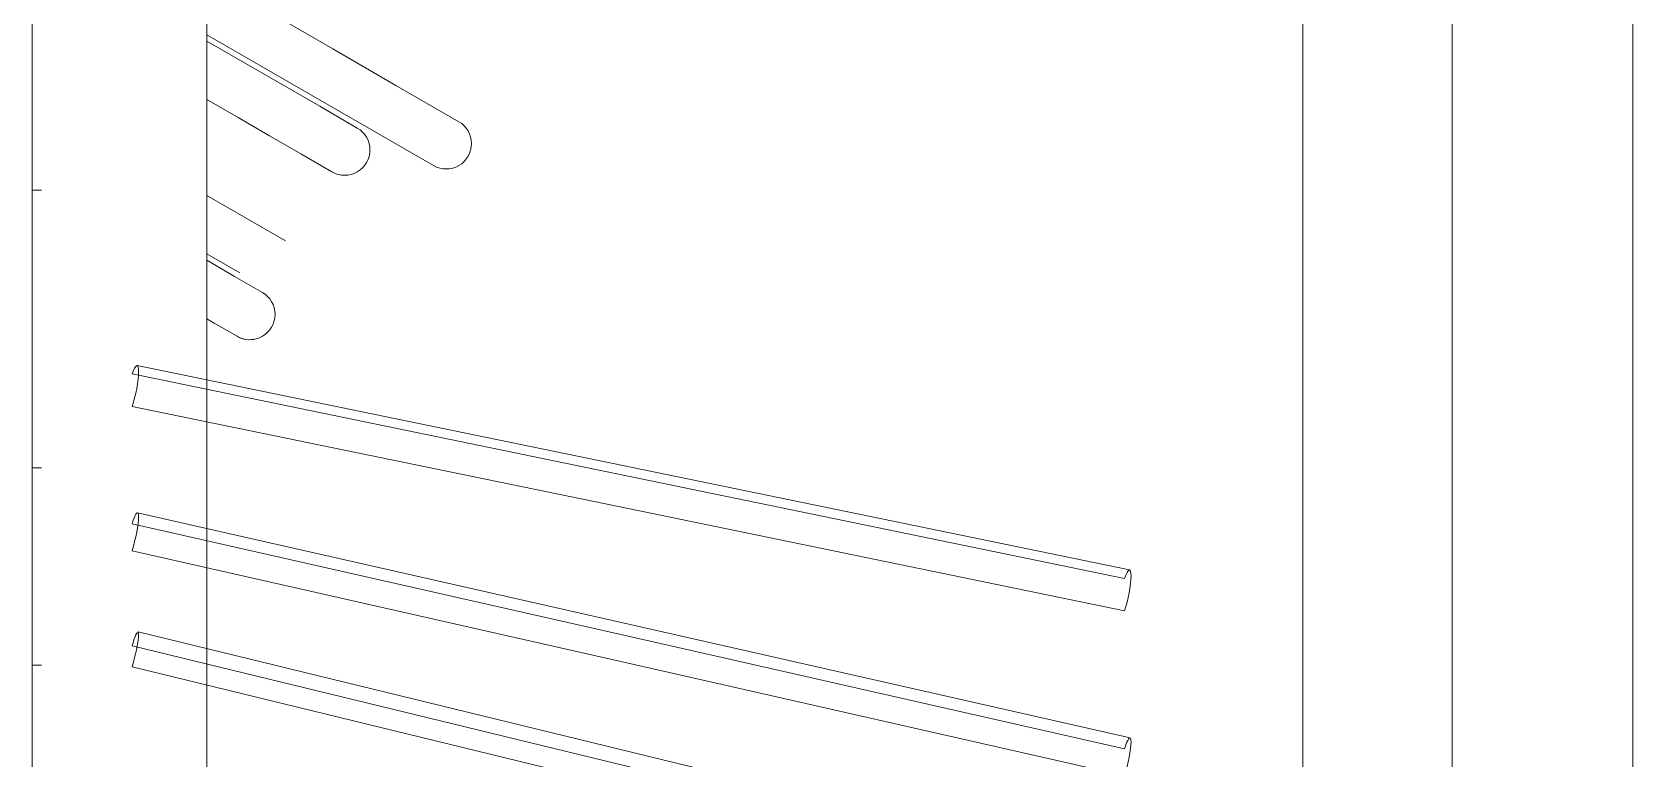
# Model space of a CAD drawing. Header units: inches. Extents: x 3268 to 7018, y 976 to 6708.
# Drawn here: x 5737.064 to 5737.697, y 3472.808 to 3473.095 of the extents above; entities that cross this region are included whole.
import ezdxf

# ---------------------------------------------------------------- set-up
doc = ezdxf.new("R2010")
doc.units = ezdxf.units.IN
doc.header["$MEASUREMENT"] = 0
doc.layers.add('G-IMPT', color=8, linetype='Continuous', lineweight=9)
doc.layers.add('Q-SPCQ', color=91, linetype='Continuous', lineweight=9)

# ---------------------------------------------------------------- blocks, each defined once
blk = doc.blocks.new('Add On Locker for Revit - LKR-2_10_dwg_LKR-2_10-V102-Overall Retail Plan Opt 2')
at = {"layer": 'G-IMPT', "color": 133}
for p, q in [((35.40473, -6.75134), (-1.84127, -6.75134)), ((-1.84127, -6.82275), (35.40473, -6.82275)), ((35.40473, -6.82275), (-1.84127, -6.82275)), ((19.49306, -6.88175), (14.07041, -6.88175)), ((17.49355, -6.95), (17.40467, -7.34203)), ((17.54723, -6.94985), (17.45175, -7.34187)), ((17.42725, -6.9502), (17.34653, -7.34222)), ((17.30997, -7.30163), (17.30247, -7.31463)), ((17.3145, -7.29825), (17.31132, -7.30375)), ((17.31132, -7.30375), (17.3145, -7.29825)), ((17.31132, -7.30375), (17.3145, -7.29825)), ((17.3145, -7.29825), (17.31132, -7.30375)), ((17.33326, -7.30575), (17.33499, -7.30275)), ((17.33326, -7.30575), (17.33499, -7.30275)), ((17.33499, -7.30275), (17.33326, -7.30575)), ((17.15486, -7.31475), (17.21837, -7.31475)), ((17.24146, -7.31475), (17.30497, -7.31475)), ((17.32806, -7.31475), (34.29573, -7.31475)), ((17.27726, -7.38), (17.27726, -7.38375)), ((17.38695, -7.38), (17.38695, -7.38375)), ((17.46489, -7.38), (17.46489, -7.38375)), ((16.94373, -7.38363), (34.29323, -7.38363)), ((16.94373, -7.38363), (34.29323, -7.38363)), ((16.94373, -7.38363), (34.29323, -7.38363)), ((16.94373, -7.38363), (34.29323, -7.38363)), ((17.25166, -7.38363), (16.94373, -7.38363)), ((16.94373, -7.38363), (17.27476, -7.38363)), ((16.94373, -7.38363), (17.27476, -7.38363)), ((16.94373, -7.38363), (17.36136, -7.38363)), ((16.94373, -7.38363), (17.27476, -7.38363)), ((17.25166, -7.38363), (16.94373, -7.38363)), ((17.42198, -7.38363), (16.94507, -7.38363)), ((16.94507, -7.38363), (17.42198, -7.38363)), ((16.94623, -7.38375), (34.29573, -7.38375)), ((16.94623, -7.38375), (34.29573, -7.38375)), ((16.94623, -7.38375), (34.29573, -7.38375)), ((16.94623, -7.38375), (34.29573, -7.38375)), ((17.27726, -7.38375), (16.94623, -7.38375)), ((17.38695, -7.38375), (16.94623, -7.38375)), ((16.94623, -7.38375), (17.30035, -7.38375)), ((16.94623, -7.38375), (17.36386, -7.38375)), ((16.94623, -7.38375), (17.27726, -7.38375)), ((17.44757, -7.38375), (16.94757, -7.38375)), ((16.94757, -7.38375), (17.44757, -7.38375)), ((17.4393, -7.38363), (16.96239, -7.38363)), ((16.96239, -7.38363), (17.4393, -7.38363)), ((16.96239, -7.38363), (17.4393, -7.38363)), ((16.96489, -7.38375), (17.46489, -7.38375)), ((17.18815, -7.38363), (17.25166, -7.38363)), ((17.25166, -7.38363), (17.18815, -7.38363)), ((17.25166, -7.38363), (17.18815, -7.38363)), ((17.21375, -7.38375), (17.27726, -7.38375)), ((17.21375, -7.38375), (17.27726, -7.38375)), ((17.33826, -7.38363), (17.27476, -7.38363)), ((17.30035, -7.38375), (17.36386, -7.38375)), ((17.30035, -7.38375), (17.36386, -7.38375)), ((17.30035, -7.38375), (17.36386, -7.38375)), ((17.36136, -7.38363), (17.43064, -7.38363)), ((17.43064, -7.38363), (17.36136, -7.38363)), ((17.43064, -7.38363), (17.36136, -7.38363)), ((17.38695, -7.38375), (17.45623, -7.38375)), ((17.45623, -7.38375), (17.38695, -7.38375)), ((17.43064, -7.38363), (17.42198, -7.38363)), ((17.42198, -7.38363), (17.43064, -7.38363)), ((17.42564, -7.38363), (17.43064, -7.38363)), ((17.43064, -7.38363), (34.29323, -7.38363)), ((17.4393, -7.38363), (17.43064, -7.38363)), ((17.43064, -7.38363), (34.29323, -7.38363)), ((17.43064, -7.38363), (17.4393, -7.38363)), ((17.43064, -7.38363), (34.29323, -7.38363)), ((17.43064, -7.38363), (17.43564, -7.38363)), ((17.45623, -7.38375), (17.44757, -7.38375)), ((17.45623, -7.38375), (17.44757, -7.38375)), ((34.29573, -7.38375), (17.45623, -7.38375)), ((17.46489, -7.38375), (17.45623, -7.38375)), ((34.29573, -7.38375), (17.45623, -7.38375)), ((17.45623, -7.38375), (17.46489, -7.38375)), ((34.29573, -7.38375), (17.45623, -7.38375)), ((17.46489, -7.38375), (17.45623, -7.38375)), ((34.29573, -7.38375), (17.45623, -7.38375)), ((17.45623, -7.38375), (17.46489, -7.38375))]:
    blk.add_line(p, q, dxfattribs=at)
at = {"layer": 'G-IMPT', "color": 133, "flags": 128}
for points in [[(17.34988, -7.34422), (17.39024, -7.14821), (17.4306, -6.9522)], [(17.4434, -6.9522), (17.40304, -7.14821), (17.36268, -7.34422)], [(17.40904, -7.34422), (17.45348, -7.14821), (17.49792, -6.9522)], [(17.50858, -6.9522), (17.46414, -7.14821), (17.4197, -7.34422)], [(17.45724, -7.34422), (17.50499, -7.14821), (17.55273, -6.9522)], [(17.56107, -6.9522), (17.51332, -7.14821), (17.46558, -7.34422)], [(17.19277, -7.31463), (17.20713, -7.28976), (17.2215, -7.26488), (17.23586, -7.24001), (17.25022, -7.21513)], [(17.25022, -7.21513), (17.23586, -7.24001), (17.2215, -7.26488), (17.20713, -7.28976), (17.19277, -7.31463)], [(17.19277, -7.31463), (17.20713, -7.28976), (17.2215, -7.26488), (17.23586, -7.24001), (17.25022, -7.21513)], [(17.25022, -7.21513), (17.23586, -7.24001), (17.2215, -7.26488), (17.20713, -7.28976), (17.19277, -7.31463)], [(17.19277, -7.31463), (17.20713, -7.28976), (17.2215, -7.26488), (17.23586, -7.24001), (17.25022, -7.21513)], [(17.25022, -7.21513), (17.23586, -7.24001), (17.2215, -7.26488), (17.20713, -7.28976), (17.19277, -7.31463)], [(17.19277, -7.31463), (17.20713, -7.28976), (17.2215, -7.26488), (17.23586, -7.24001), (17.25022, -7.21513)], [(17.25022, -7.21513), (17.23586, -7.24001), (17.2215, -7.26488), (17.20713, -7.28976), (17.19277, -7.31463)], [(17.26754, -7.22513), (17.25462, -7.24751), (17.2417, -7.26988), (17.22878, -7.29226), (17.21587, -7.31463)], [(17.21587, -7.31463), (17.22878, -7.29226), (17.2417, -7.26988), (17.25462, -7.24751), (17.26754, -7.22513)], [(17.26754, -7.22513), (17.25462, -7.24751), (17.2417, -7.26988), (17.22878, -7.29226), (17.21587, -7.31463)], [(17.21587, -7.31463), (17.22878, -7.29226), (17.2417, -7.26988), (17.25462, -7.24751), (17.26754, -7.22513)], [(17.26754, -7.22513), (17.25462, -7.24751), (17.2417, -7.26988), (17.22878, -7.29226), (17.21587, -7.31463)], [(17.21587, -7.31463), (17.22878, -7.29226), (17.2417, -7.26988), (17.25462, -7.24751), (17.26754, -7.22513)], [(17.26754, -7.22513), (17.25462, -7.24751), (17.2417, -7.26988), (17.22878, -7.29226), (17.21587, -7.31463)], [(17.21587, -7.31463), (17.22878, -7.29226), (17.2417, -7.26988), (17.25462, -7.24751), (17.26754, -7.22513)], [(17.25272, -7.25525), (17.24413, -7.27012), (17.23554, -7.285), (17.22695, -7.29987), (17.21837, -7.31475)], [(17.21837, -7.31475), (17.22695, -7.29987), (17.23554, -7.285), (17.24413, -7.27012), (17.25272, -7.25525)], [(17.25272, -7.25525), (17.24413, -7.27012), (17.23554, -7.285), (17.22695, -7.29987), (17.21837, -7.31475)], [(17.21837, -7.31475), (17.22695, -7.29987), (17.23554, -7.285), (17.24413, -7.27012), (17.25272, -7.25525)], [(17.21837, -7.31475), (17.22695, -7.29987), (17.23554, -7.285), (17.24413, -7.27012), (17.25272, -7.25525)], [(17.25272, -7.25525), (17.24413, -7.27012), (17.23554, -7.285), (17.22695, -7.29987), (17.21837, -7.31475)], [(17.25272, -7.25525), (17.24413, -7.27012), (17.23554, -7.285), (17.22695, -7.29987), (17.21837, -7.31475)], [(17.21837, -7.31475), (17.22695, -7.29987), (17.23554, -7.285), (17.24413, -7.27012), (17.25272, -7.25525)], [(17.24146, -7.31475), (17.24861, -7.30237), (17.25575, -7.29), (17.26289, -7.27762), (17.27004, -7.26525)], [(17.27004, -7.26525), (17.26289, -7.27762), (17.25575, -7.29), (17.24861, -7.30237), (17.24146, -7.31475)], [(17.24146, -7.31475), (17.24861, -7.30237), (17.25575, -7.29), (17.26289, -7.27762), (17.27004, -7.26525)], [(17.27004, -7.26525), (17.26289, -7.27762), (17.25575, -7.29), (17.24861, -7.30237), (17.24146, -7.31475)], [(17.27004, -7.26525), (17.26289, -7.27762), (17.25575, -7.29), (17.24861, -7.30237), (17.24146, -7.31475)], [(17.24146, -7.31475), (17.24861, -7.30237), (17.25575, -7.29), (17.26289, -7.27762), (17.27004, -7.26525)], [(17.24146, -7.31475), (17.24861, -7.30237), (17.25575, -7.29), (17.26289, -7.27762), (17.27004, -7.26525)], [(17.27004, -7.26525), (17.26289, -7.27762), (17.25575, -7.29), (17.24861, -7.30237), (17.24146, -7.31475)], [(17.27937, -7.31463), (17.28832, -7.29913), (17.29727, -7.28363)], [(17.29727, -7.28363), (17.28832, -7.29913), (17.27937, -7.31463)], [(17.27937, -7.31463), (17.28832, -7.29913), (17.29727, -7.28363)], [(17.29727, -7.28363), (17.28832, -7.29913), (17.27937, -7.31463)], [(17.27937, -7.31463), (17.28832, -7.29913), (17.29727, -7.28363)], [(17.29727, -7.28363), (17.28832, -7.29913), (17.27937, -7.31463)], [(17.27937, -7.31463), (17.28832, -7.29913), (17.29727, -7.28363)], [(17.29727, -7.28363), (17.28832, -7.29913), (17.27937, -7.31463)], [(17.30497, -7.31475), (17.30814, -7.30925), (17.31132, -7.30375), (17.3145, -7.29825), (17.31767, -7.29275)], [(17.3145, -7.29825), (17.31132, -7.30375), (17.30814, -7.30925), (17.30497, -7.31475)], [(17.3145, -7.29825), (17.31132, -7.30375), (17.30814, -7.30925), (17.30497, -7.31475)], [(17.30497, -7.31475), (17.30814, -7.30925), (17.31132, -7.30375), (17.3145, -7.29825)], [(17.33499, -7.30275), (17.33326, -7.30575), (17.33153, -7.30875), (17.32979, -7.31175), (17.32806, -7.31475)], [(17.24146, -7.31475), (17.23569, -7.31475), (17.22991, -7.31475), (17.22414, -7.31475), (17.21837, -7.31475)], [(17.32806, -7.31475), (17.32229, -7.31475), (17.31652, -7.31475), (17.31074, -7.31475), (17.30497, -7.31475)], [(17.25166, -7.38363), (17.17468, -7.38363), (17.0977, -7.38363), (17.02072, -7.38363), (16.94373, -7.38363)], [(16.94373, -7.38363), (17.04814, -7.38363), (17.15255, -7.38363), (17.25695, -7.38363), (17.36136, -7.38363)], [(17.36136, -7.38363), (17.25695, -7.38363), (17.15255, -7.38363), (17.04814, -7.38363), (16.94373, -7.38363)], [(16.94373, -7.38363), (17.02072, -7.38363), (17.0977, -7.38363), (17.17468, -7.38363), (17.25166, -7.38363)], [(17.33826, -7.38363), (17.23963, -7.38363), (17.141, -7.38363), (17.04237, -7.38363), (16.94373, -7.38363)], [(16.94373, -7.38363), (17.02649, -7.38363), (17.10925, -7.38363), (17.192, -7.38363), (17.27476, -7.38363)], [(17.42198, -7.38363), (17.30259, -7.38363), (17.18319, -7.38363), (17.0638, -7.38363), (16.9444, -7.38363)], [(16.9444, -7.38363), (17.0638, -7.38363), (17.18319, -7.38363), (17.30259, -7.38363), (17.42198, -7.38363)], [(17.27726, -7.38375), (17.1945, -7.38375), (17.11175, -7.38375), (17.02899, -7.38375), (16.94623, -7.38375)], [(17.36386, -7.38375), (17.25945, -7.38375), (17.15505, -7.38375), (17.05064, -7.38375), (16.94623, -7.38375)], [(16.94623, -7.38375), (17.03476, -7.38375), (17.12329, -7.38375), (17.21182, -7.38375), (17.30035, -7.38375)], [(17.38695, -7.38375), (17.27677, -7.38375), (17.16659, -7.38375), (17.05641, -7.38375), (16.94623, -7.38375)], [(17.36386, -7.38375), (17.25945, -7.38375), (17.15505, -7.38375), (17.05064, -7.38375), (16.94623, -7.38375)], [(16.94623, -7.38375), (17.03476, -7.38375), (17.12329, -7.38375), (17.21182, -7.38375), (17.30035, -7.38375)], [(17.30035, -7.38375), (17.21182, -7.38375), (17.12329, -7.38375), (17.03476, -7.38375), (16.94623, -7.38375)], [(16.94623, -7.38375), (17.05064, -7.38375), (17.15505, -7.38375), (17.25945, -7.38375), (17.36386, -7.38375)], [(17.44757, -7.38375), (17.32241, -7.38375), (17.19724, -7.38375), (17.07207, -7.38375), (16.9469, -7.38375)], [(16.96239, -7.38363), (17.08162, -7.38363), (17.20085, -7.38363), (17.32007, -7.38363), (17.4393, -7.38363)], [(17.4393, -7.38363), (17.32007, -7.38363), (17.20085, -7.38363), (17.08162, -7.38363), (16.96239, -7.38363)], [(16.96489, -7.38375), (17.08989, -7.38375), (17.21489, -7.38375), (17.33989, -7.38375), (17.46489, -7.38375)], [(17.46489, -7.38375), (17.33989, -7.38375), (17.21489, -7.38375), (17.08989, -7.38375), (16.96489, -7.38375)], [(16.96489, -7.38375), (17.08989, -7.38375), (17.21489, -7.38375), (17.33989, -7.38375), (17.46489, -7.38375)], [(17.46489, -7.38375), (17.33989, -7.38375), (17.21489, -7.38375), (17.08989, -7.38375), (16.96489, -7.38375)], [(17.30035, -7.38375), (17.27293, -7.38375), (17.2455, -7.38375), (17.21808, -7.38375), (17.19065, -7.38375)], [(17.19065, -7.38375), (17.21808, -7.38375), (17.2455, -7.38375), (17.27293, -7.38375), (17.30035, -7.38375)], [(17.25166, -7.38363), (17.27909, -7.38363), (17.30651, -7.38363), (17.33393, -7.38363), (17.36136, -7.38363)], [(17.27476, -7.38363), (17.26898, -7.38363), (17.26321, -7.38363), (17.25744, -7.38363), (17.25166, -7.38363)], [(17.25166, -7.38363), (17.27909, -7.38363), (17.30651, -7.38363), (17.33393, -7.38363), (17.36136, -7.38363)], [(17.30035, -7.38375), (17.29458, -7.38375), (17.2888, -7.38375), (17.28303, -7.38375), (17.27726, -7.38375)], [(17.27726, -7.38375), (17.30468, -7.38375), (17.3321, -7.38375), (17.35953, -7.38375), (17.38695, -7.38375)], [(17.36136, -7.38363), (17.35559, -7.38363), (17.34981, -7.38363), (17.34404, -7.38363), (17.33826, -7.38363)], [(17.38695, -7.38375), (17.38118, -7.38375), (17.37541, -7.38375), (17.36963, -7.38375), (17.36386, -7.38375)], [(17.45623, -7.38375), (17.43314, -7.38375), (17.41005, -7.38375), (17.38695, -7.38375), (17.36386, -7.38375)], [(17.36386, -7.38375), (17.38695, -7.38375), (17.41005, -7.38375), (17.43314, -7.38375), (17.45623, -7.38375)]]:
    blk.add_lwpolyline(points, dxfattribs=at)
at = {"layer": 'G-IMPT', "color": 133}
for centre, end in [((17.25888, -7.22013), 150), ((17.25888, -7.22013), 150), ((17.25888, -7.22013), 150), ((17.25888, -7.22013), 150), ((17.25888, -7.22013), 150), ((17.25888, -7.22013), 150), ((17.25888, -7.22013), 150), ((17.25888, -7.22013), 150), ((17.26138, -7.26025), 150), ((17.26138, -7.26025), 150), ((17.26138, -7.26025), 150), ((17.26138, -7.26025), 150), ((17.26138, -7.26025), 150), ((17.26138, -7.26025), 150), ((17.26138, -7.26025), 150), ((17.26138, -7.26025), 150), ((17.32633, -7.29775), 150), ((17.32633, -7.29775), 15), ((17.32633, -7.29775), 15), ((17.32633, -7.29775), 15)]:
    blk.add_arc(centre, 0.01, 330, end, dxfattribs=at)
for centre, major_axis, ratio, start_param, end_param in [((17.43704, -6.95221), (-0.00979, 0.00202), 0.165636, 5.60572, 6.283185), ((17.43704, -6.95221), (-0.00979, 0.00202), 0.165636, 4.040586, 5.60572), ((17.5033, -6.95221), (-0.00975, 0.00221), 0.137959, 0, 1.01847), ((17.5033, -6.95221), (-0.00975, 0.00221), 0.137959, 5.736522, 6.127805), ((17.5033, -6.95221), (-0.00975, 0.00221), 0.137959, 4.171389, 5.736522), ((17.43704, -6.95221), (-0.00979, 0.00202), 0.165636, 0.105101, 0.887667), ((17.35632, -7.34424), (-0.00979, 0.00202), 0.165636, 5.60572, 6.283185), ((17.35632, -7.34424), (-0.00979, 0.00202), 0.165636, 4.041382, 5.60572), ((17.41442, -7.34424), (-0.00975, 0.00221), 0.137959, 0, 1.017674), ((17.41442, -7.34424), (-0.00975, 0.00221), 0.137959, 5.736522, 6.127606), ((17.41442, -7.34424), (-0.00975, 0.00221), 0.137959, 4.172184, 5.736522), ((17.46147, -7.34424), (-0.00972, 0.00237), 0.107871, 0, 1.147421), ((17.46147, -7.34424), (-0.00972, 0.00237), 0.107871, 5.866269, 6.257353), ((17.46147, -7.34424), (-0.00972, 0.00237), 0.107871, 4.301931, 5.866269), ((17.35632, -7.34424), (-0.00979, 0.00202), 0.165636, 0.104703, 0.886872)]:
    blk.add_ellipse(centre, major_axis=major_axis, ratio=ratio, start_param=start_param, end_param=end_param, dxfattribs=at)
blk = doc.blocks.new('Add On Locker for Revit - LKR-2_10_dwg-V103-Overall Retail Plan Opt 2')
blk.add_blockref('Add On Locker for Revit - LKR-2_10_dwg_LKR-2_10-V102-Overall Retail Plan Opt 2', (0, 0))
blk = doc.blocks.new('Add On Locker for Revit - Add On Locker for Revit-V104-Overall Retail Plan Opt 2')
blk.add_blockref('Add On Locker for Revit - LKR-2_10_dwg-V103-Overall Retail Plan Opt 2', (1.96927, -15.42725))
blk = doc.blocks.new('Arch_5 Points - Units and Amenities_v2022_rvt-1-Overall Retail Plan Opt 2')
at = {"layer": 'Q-SPCQ', "color": 133, "lineweight": 9, "rotation": 270.0000000000004}
blk.add_blockref('Add On Locker for Revit - Add On Locker for Revit-V104-Overall Retail Plan Opt 2', (5759.87534, 3492.27908), dxfattribs=at)

msp = doc.modelspace()

# ---------------------------------------------------------------- block references
at = {"lineweight": 5}
msp.add_blockref('Arch_5 Points - Units and Amenities_v2022_rvt-1-Overall Retail Plan Opt 2', (0, 0), dxfattribs=at)

doc.saveas('drawing.dxf')
